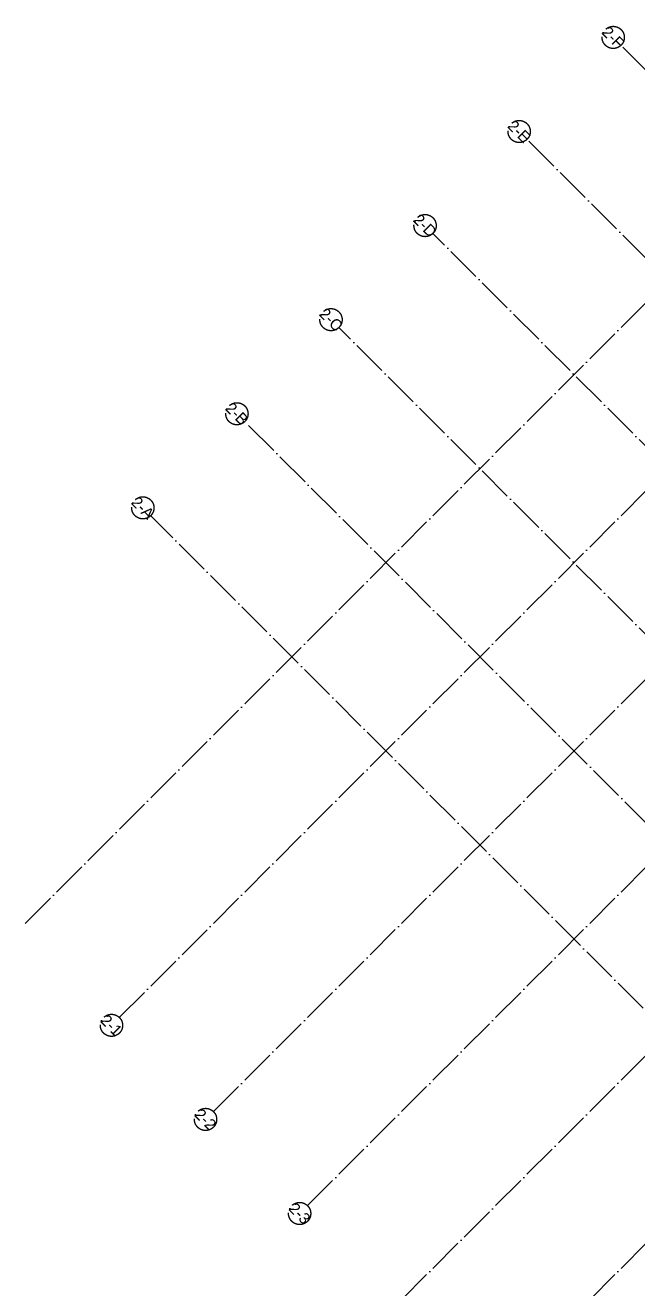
# Model space of a CAD drawing. Header units: millimetres. Extents: x -183324 to 52414, y -21000 to 181959.
# Drawn here: x -183324 to -141892, y 26567 to 112027 of the extents above; entities that cross this region are included whole.
import ezdxf

# ---------------------------------------------------------------- set-up
doc = ezdxf.new("R2010")
doc.units = ezdxf.units.MM
doc.header["$LTSCALE"] = 100
doc.linetypes.add('ACAD_ISO04W100', pattern=[30, 24, -3, 0, -3])
doc.layers.add('F_GRID', color=1, linetype='ACAD_ISO04W100', true_color=0xff0000)
doc.styles.add('Arial Regular', font='arial.ttf')

# ---------------------------------------------------------------- blocks, each defined once
blk = doc.blocks.new('A$Cc8c9adf5')
at = {"layer": 'F_GRID'}
for p, q in [((-183324, 51277), (-58166, 176435)), ((-176961, 44914), (-51803, 170072)), ((-170597, 38551), (-45439, 163708)), ((-164233, 32187), (-39075, 157344)), ((-157869, 25823), (-57106, 126585)), ((-86045, 53700), (-143020, 110675)), ((-98773, 53700), (-149384, 104311)), ((-151505, 19459), (-69834, 101129)), ((-99800, 42000), (-155748, 97947)), ((-99800, 29272), (-162112, 91584)), ((-100756, 17500), (-168476, 85220)), ((-109700, 13716), (-174840, 78856))]:
    blk.add_line(p, q, dxfattribs=at)
for centre in [(-143550, 111206), (-149914, 104842), (-156278, 98478), (-162642, 92114), (-169006, 85750), (-175370, 79386), (-177491, 44384), (-171127, 38020), (-164763, 31656)]:
    blk.add_circle(centre, 750, dxfattribs=at)
at = {"layer": 'F_GRID', "char_height": 750, "attachment_point": 5, "rotation": 315, "style": 'Arial Regular'}
for s, insert, width in [('2-F', (-143550, 111206), 4475.54), ('2-E', (-149914, 104842), 4573.37), ('2-D', (-156278, 98478), 4695.65), ('2-C', (-162642, 92114), 4720.11), ('2-B', (-169006, 85750), 4581.52), ('2-A', (-175370, 79386), 4695.65), ('2-1', (-177491, 44384), 4076.09), ('2-2', (-171127, 38020), 4345.11), ('2-3', (-164763, 31656), 4361.41)]:
    blk.add_mtext(s, dxfattribs=dict(at, insert=insert, width=width))

msp = doc.modelspace()

# ---------------------------------------------------------------- block references
msp.add_blockref('A$Cc8c9adf5', (0, 0))

doc.saveas('drawing.dxf')
